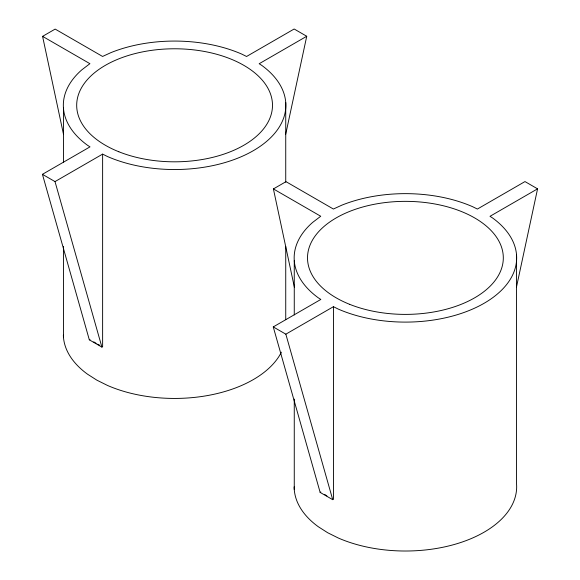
<?xml version="1.0" encoding="UTF-8"?>
<svg xmlns="http://www.w3.org/2000/svg" width="580" height="580" viewBox="0 0 580 580"><rect width="100%" height="100%" fill="white"/><g stroke="black" fill="none" stroke-linecap="round" stroke-linejoin="round"><path stroke-width="0.87" d="M285.701 134.263L306.74 36.264L294.154 29L246.558 56.485L241.744 54.092A111.251 64.228 0 0 0 110.983 52.599L102.58 56.456L55.165 29.087L42.579 36.352L63.568 134.654M516.526 286.839L537.566 188.841L524.98 181.576L477.376 209.061L472.562 206.668A111.251 64.228 0 0 0 341.808 205.175L333.399 209.032L285.991 181.663L273.405 188.928L294.386 287.238M306.74 36.264L259.173 63.727L261.689 65.337A111.251 64.228 0 0 1 254.17 150.184A111.251 64.228 0 0 1 107.438 156.506L102.624 154.113L102.624 346.688L101.899 347.101L89.32 339.837L42.434 174.326L90.001 146.863L87.486 145.254A111.251 64.228 0 0 1 81.853 69.817L89.907 63.677L42.579 36.352M42.434 174.326L55.013 181.598L102.624 154.113M89.32 339.837L90.001 339.438M537.566 188.841L489.998 216.311L492.514 217.92A111.251 64.228 0 0 1 484.989 302.76A111.251 64.228 0 0 1 338.256 309.082L333.442 306.689L333.442 499.264L332.724 499.677L320.145 492.413L273.26 326.91L320.827 299.439L318.311 297.83A111.251 64.228 0 0 1 312.671 222.394L320.733 216.253L273.405 188.928M273.26 326.91L285.839 334.174L333.442 306.689M320.145 492.413L320.827 492.014M97.571 344.172L99.738 345.252M93.808 341.874L96.084 343.331M324.626 494.45L326.91 495.907M285.839 334.174L332.724 499.677M55.013 181.598L101.899 347.101M516.555 255.106L516.555 484.017A111.251 64.228 0 0 1 457.076 543.67A111.251 64.228 0 0 1 338.256 537.993L327.671 532.73L318.311 526.741A111.251 64.228 0 0 1 294.161 486.859M294.263 260.645L294.263 314.933M294.263 399.076L294.263 489.549M285.737 102.529L285.737 182.149M285.737 246.391L285.737 319.674M63.445 108.069L63.445 162.349M63.445 246.493L63.445 336.973M281.394 352.183A111.251 64.228 0 0 1 107.438 385.417L96.846 380.154L87.486 374.165A111.251 64.228 0 0 1 63.35 335.182M118.813 151.75A97.904 56.521 0 0 0 272.158 109.961A97.904 56.521 0 0 0 132.798 54.186A97.904 56.521 0 0 0 118.813 151.75M349.638 304.326A97.904 56.521 0 0 0 502.976 262.537A97.904 56.521 0 0 0 363.617 206.763A97.904 56.521 0 0 0 349.638 304.326"/></g></svg>
